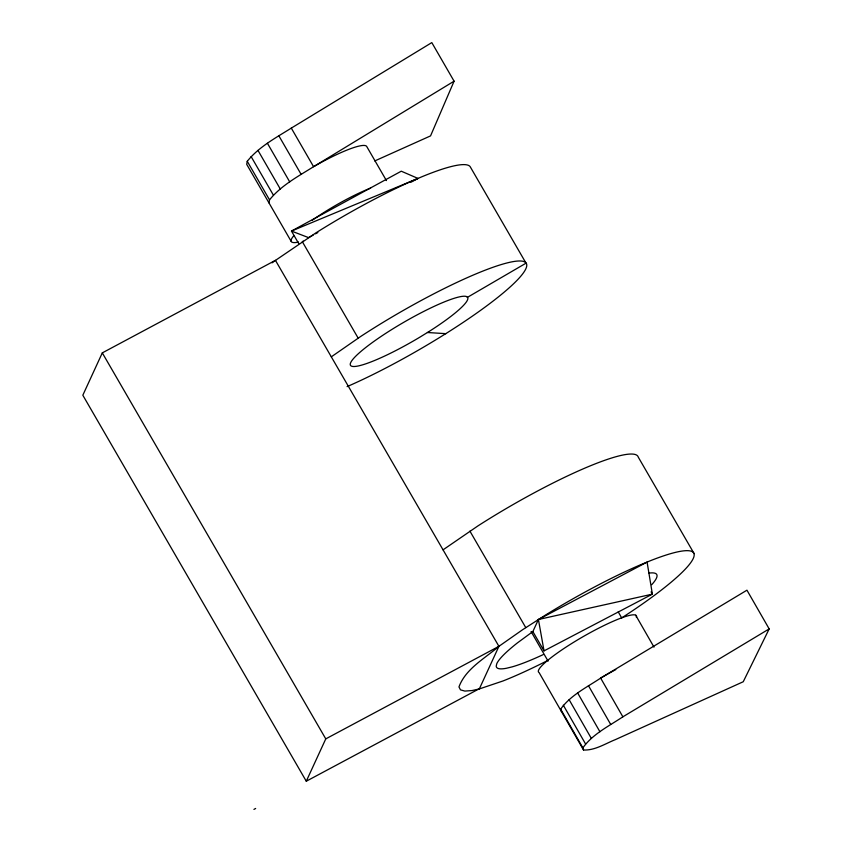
<?xml version="1.0" encoding="UTF-8"?>
<svg xmlns="http://www.w3.org/2000/svg" width="852" height="852" viewBox="0 0 852 852"><rect width="100%" height="100%" fill="white"/><g stroke="black" fill="none" stroke-linecap="round" stroke-linejoin="round"><path stroke-width="1.28" d="M374.752 160.943L430.548 135.894L454.084 81.185L431.804 42.6L291.299 128.109C275.803 137.843 258.901 146.821 247.25 161.284L246.697 164.329L291.256 241.489M268.976 202.904L269.53 199.869C281.181 185.406 298.093 176.428 313.579 166.694L454.084 81.185M479.42 688.682L306.283 781.22L82.825 395.221L102.304 352.877L275.441 260.339L498.91 646.338C484.809 658.479 465.607 668.767 458.962 686.925L460.495 689.864L464.862 691.078L472.051 690.557L479.314 688.938L498.91 646.338L522.691 629.66L545.621 614.974A135.436 20.97 -30.1 0 1 640.246 564.908L650.246 560.776A135.436 20.97 -30.1 0 1 621.438 618.073M306.283 781.22L325.773 738.876L498.91 646.338M532.862 631.566L538.421 619.5L647.083 562.086L652.387 594.142L544.034 650.875L532.862 631.566L517.462 642.866A92.549 14.335 -30.1 0 0 496.759 663.74L496.226 666.104A92.549 14.335 -30.1 0 0 506.567 668.234L512.063 666.892A92.549 14.335 -30.1 0 0 543.139 654.645M561.319 711.292L560.648 709.152C570.563 695.232 586.74 687.404 600.649 678.096L746.948 590.191L769.175 628.904L743.253 681.738L615.453 739.589C605.197 743.668 594.941 750.548 583.545 750.016L539.103 672.579A56.434 8.424 -29.9 0 1 584.813 635.677A56.434 8.424 -29.9 0 1 636.369 617.38M583.545 750.016L582.864 747.864C592.779 733.955 608.967 726.128 622.865 716.82L769.175 628.904M443.061 549.838L478.057 525.822A135.436 20.97 -30.1 0 1 638.265 457.13L694.135 553.63M331.311 356.839L360.758 336.423A135.436 20.97 -30.1 0 1 526.472 267.134A135.436 20.97 -30.1 0 1 347.083 386.616M467.365 297.38L526.035 263.172L470.166 166.672A135.436 20.97 -30.1 0 0 421.974 176.726L411.623 181.156A135.436 20.97 -30.1 0 0 316.369 232.575L274.088 261.33A135.436 20.97 -30.1 0 0 272.086 262.831M313.174 235.088L308.52 237.601L291.469 231.062L401.271 171.199L417.991 178.43L411.005 182.211M315.506 233.821L317.828 232.564M303.291 241.116L302.3 241.648L358.17 338.148M253.928 809.4L255.653 808.473M417.991 178.43L291.469 231.062L298.701 243.555M479.314 688.938L503.031 680.961A135.436 20.97 -30.1 0 0 546.75 660.971M427.416 332.514L445.852 333.664M651.077 591.874L652.387 594.142L538.421 619.5L544.034 650.875M386.425 180.592L366.765 146.555A56.434 9.106 -30 0 0 313.579 166.694L291.299 128.109M278.785 135.67L301.065 174.255M267.421 143.274L289.701 181.859M257.975 150.389L280.265 188.974M469.921 531.137L525.78 627.636M251.095 156.534L273.375 195.108M247.25 161.284L269.53 199.869M102.304 352.877L325.773 738.876M635.698 615.24L653.995 647.115M618.222 611.864L621.491 617.562M622.865 716.82L600.649 678.096A56.434 8.424 -29.9 0 1 615.772 669.597M588.455 685.679L610.671 724.392M577.699 693.038L599.925 731.761M531.084 631.534L548.081 661.141M569.125 699.694L591.341 738.418M563.31 705.19L585.526 743.913M560.648 709.152L582.864 747.864M649.054 573.108A92.549 14.335 -30.1 0 1 651.705 584.706M298.541 242.064A56.434 9.106 -30 0 1 293.738 235.78M311.992 220.434A56.434 9.106 -30 0 1 370.588 188.122M428.939 331.577L420.025 337.072A67.723 10.49 -30.1 0 1 351.237 366.019A67.723 10.49 -30.1 0 1 398.065 325.666A67.723 10.49 -30.1 0 1 466.853 296.709L467.865 298.03A67.723 10.49 -30.1 0 1 428.939 331.577"/></g></svg>
